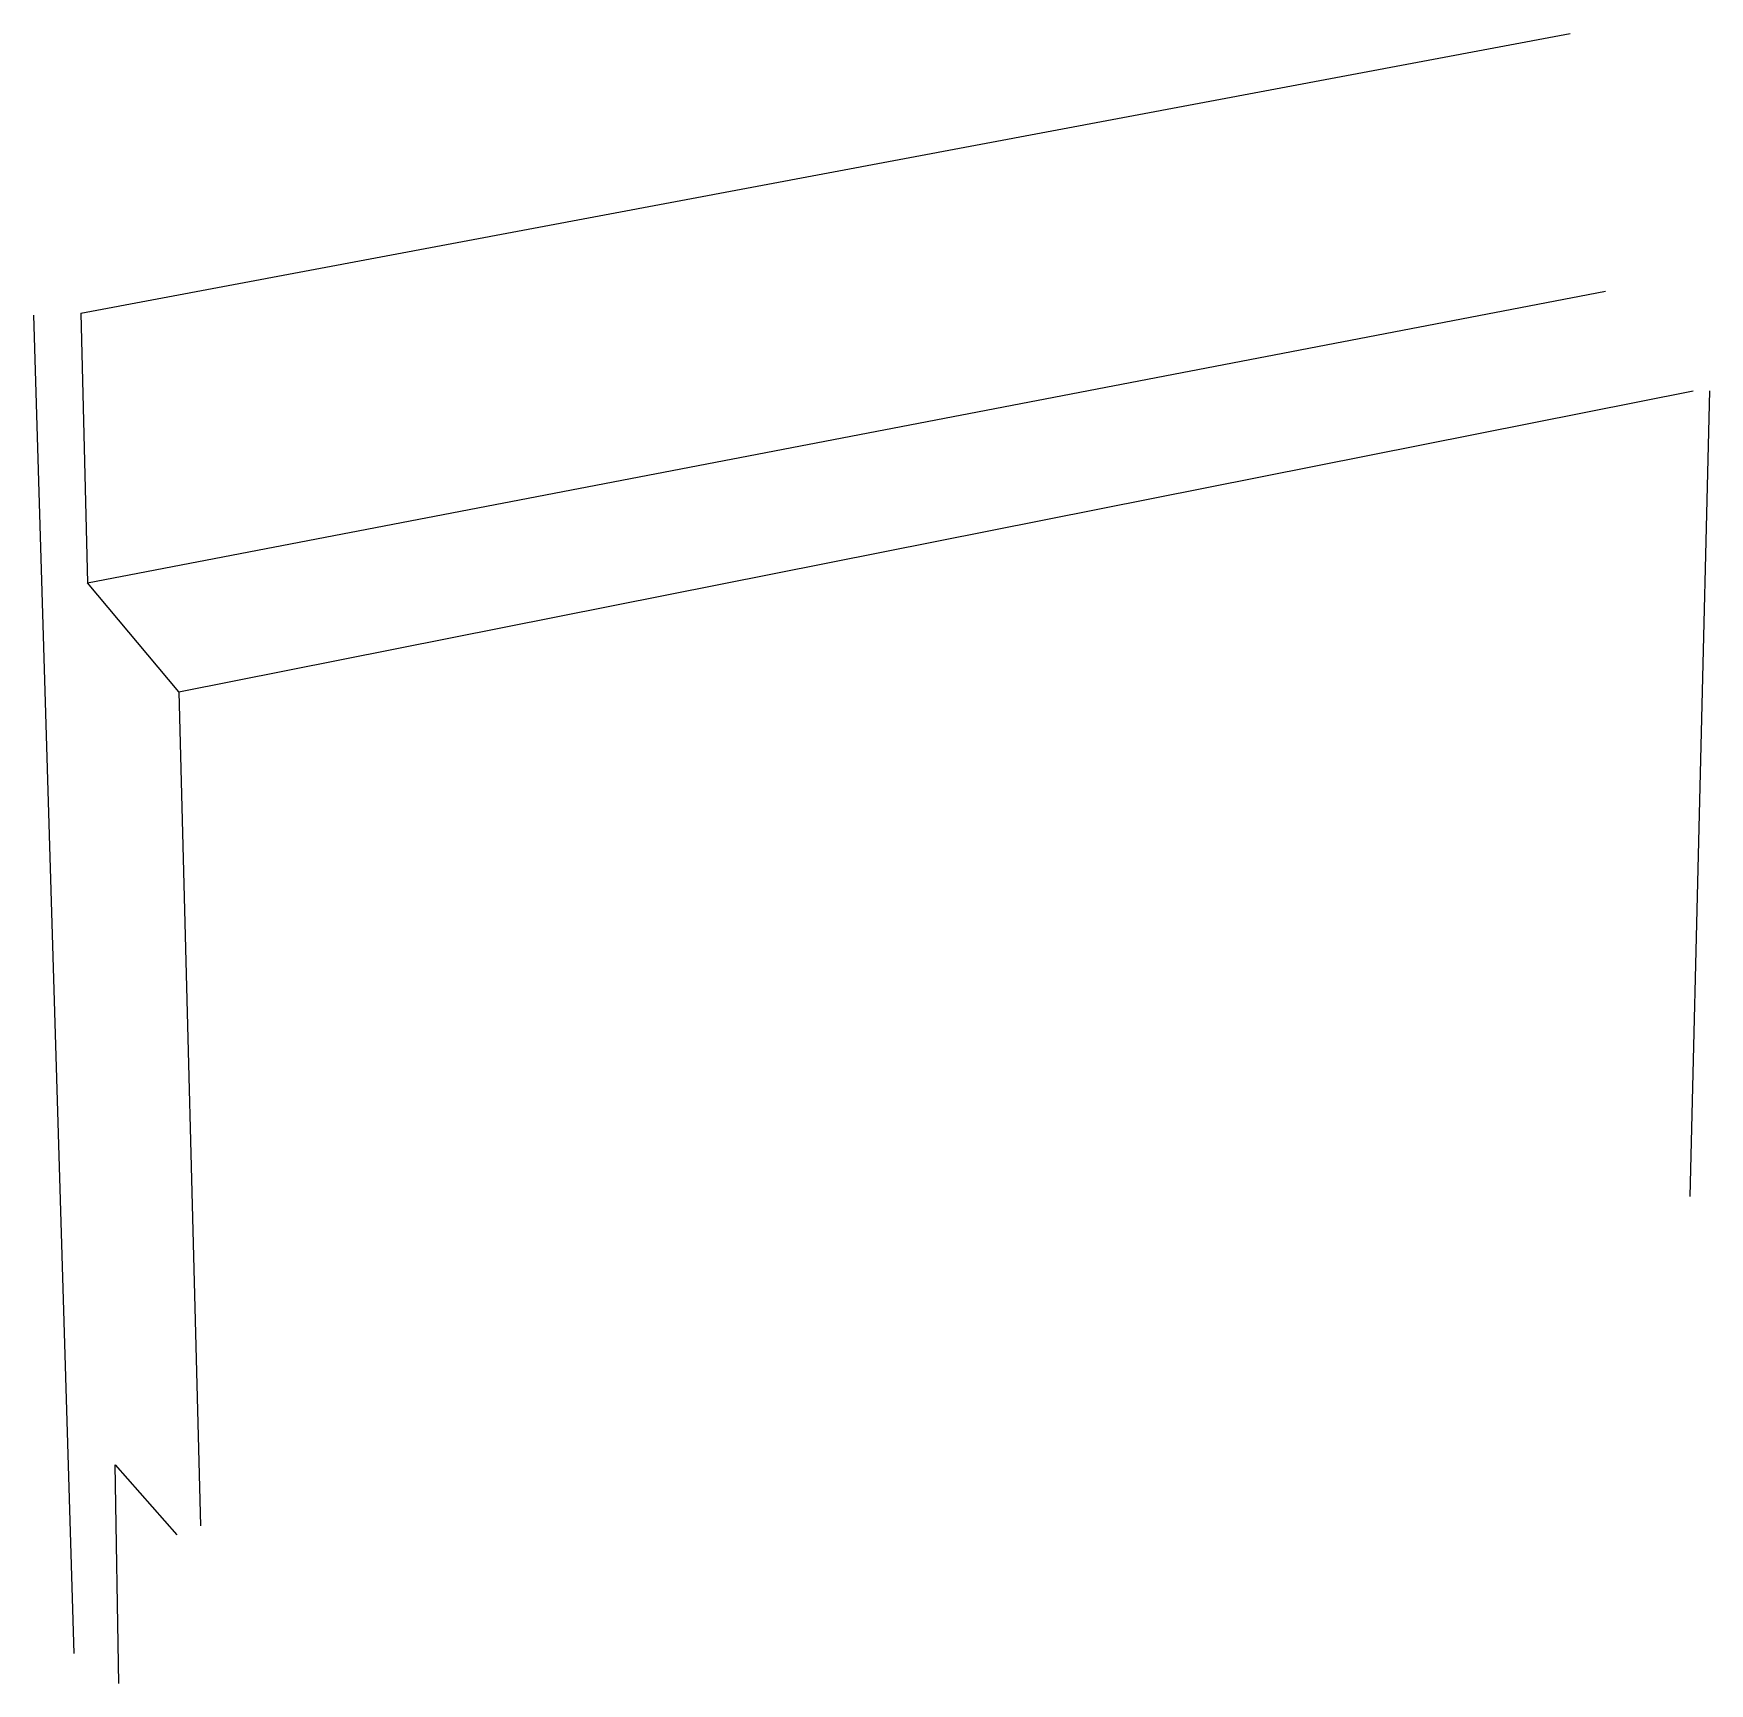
# Model space of a CAD drawing. Header units: millimetres. Extents: x -129 to 1482, y -456 to 477.
# Drawn here: x -128.86 to -116.55, y 41.74 to 53.86 of the extents above; entities that cross this region are included whole.
import ezdxf

# ---------------------------------------------------------------- set-up
doc = ezdxf.new("R2010")
doc.units = ezdxf.units.MM
doc.header["$LTSCALE"] = 0.05
doc.layers.add('viti', color=1, linetype='Continuous')

msp = doc.modelspace()

# ---------------------------------------------------------------- linework, layer by layer
at = {"layer": 'viti'}
for p, q in [((-128.514, 51.807), (-117.573, 53.862)), ((-128.464, 49.825), (-117.312, 51.969)), ((-128.861, 51.792), (-128.564, 41.959)), ((-128.514, 51.807), (-128.464, 49.825)), ((-127.794, 49.025), (-116.669, 51.235)), ((-116.549, 51.235), (-116.694, 45.315)), ((-127.794, 49.025), (-128.464, 49.825)), ((-127.794, 49.025), (-127.634, 42.896)), ((-128.233, 41.738), (-128.26, 43.345)), ((-128.26, 43.345), (-127.808, 42.829))]:
    msp.add_line(p, q, dxfattribs=at)

doc.saveas('drawing.dxf')
